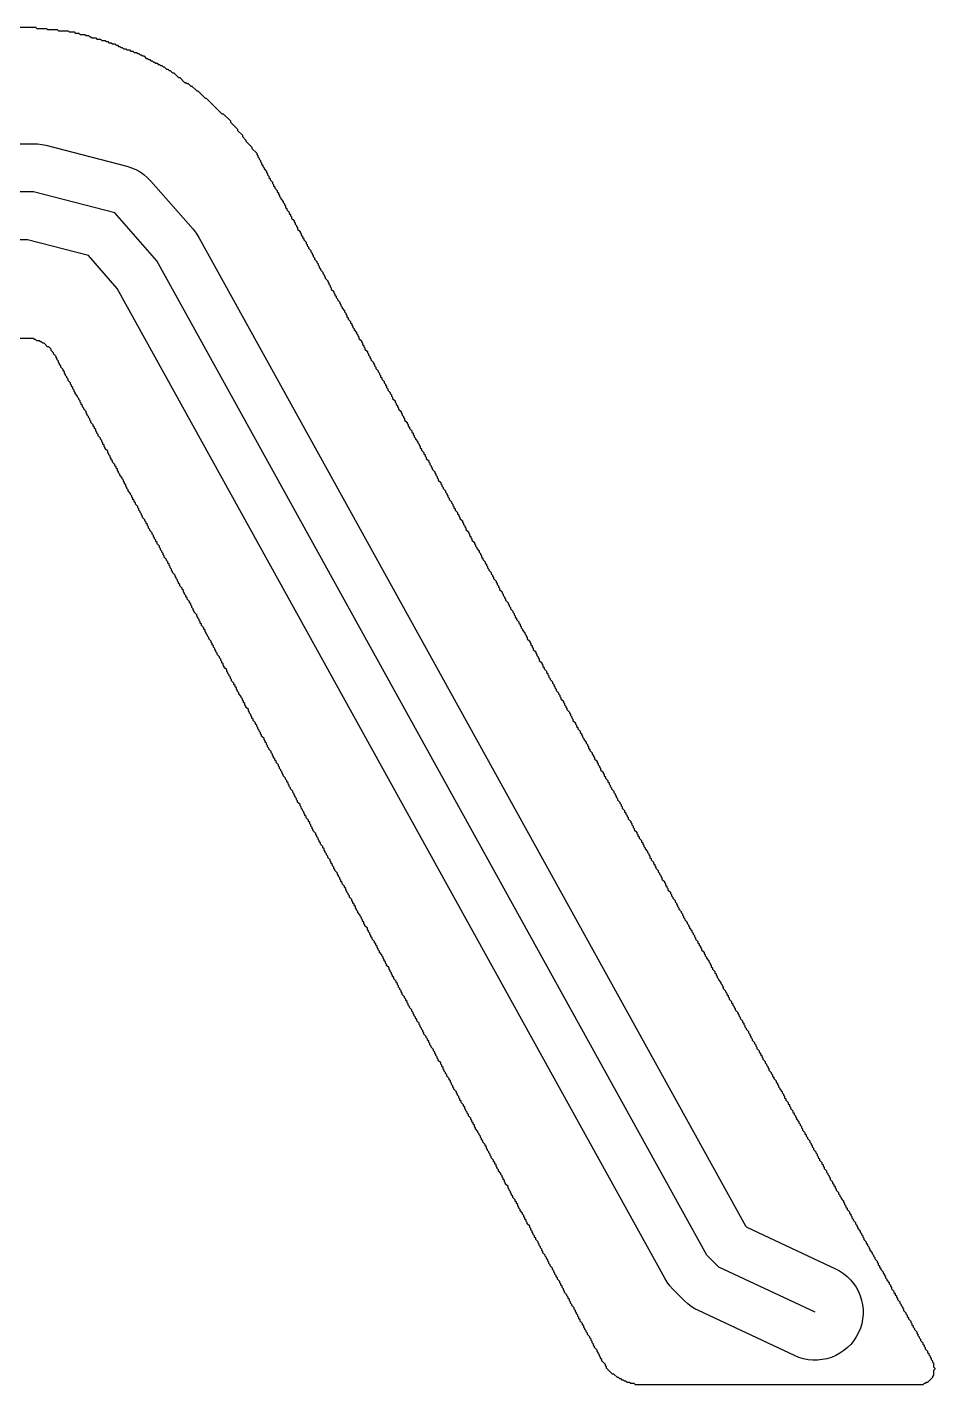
# Model space of a CAD drawing. Header units: millimetres. Extents: x 0 to 1730, y 0 to 225.
# Drawn here: x 638.2 to 713.7, y 56.8 to 169.8 of the extents above; entities that cross this region are included whole.
import ezdxf

# ---------------------------------------------------------------- set-up
doc = ezdxf.new("R2010")
doc.units = ezdxf.units.MM
for name, color, linetype in [('CENTERLINE', 1, 'Continuous'), ('GROOVE_8MM', 3, 'Continuous'), ('OUTLINE', 7, 'Continuous')]:
    doc.layers.add(name, color=color, linetype=linetype)

msp = doc.modelspace()

# ---------------------------------------------------------------- linework, layer by layer
at = {"layer": 'CENTERLINE'}
msp.add_lwpolyline([(703.74, 62.85), (695.74, 66.6), (694.74, 67.6), (648.99, 150.35), (645.49, 154.35), (638.74, 156.1), (636.24, 156.1), (630.99, 154.85), (626.74, 150.35), (581.49, 67.35), (572.49, 63.1)], dxfattribs=at)
at = {"layer": 'GROOVE_8MM'}
msp.add_lwpolyline([(636.24, 160.1), (638.74, 160.1), (639.07, 160.09), (639.41, 160.04), (639.74, 159.97), (646.49, 158.22), (646.87, 158.1), (647.24, 157.95), (647.59, 157.75), (647.91, 157.53), (648.22, 157.27), (648.5, 156.98), (652, 152.98), (652.26, 152.65), (652.49, 152.29), (697.96, 70.03), (698.07, 69.92), (705.43, 66.47), (705.78, 66.29), (706.11, 66.07), (706.41, 65.82), (706.69, 65.55), (706.94, 65.24), (707.16, 64.92), (707.35, 64.57), (707.5, 64.21), (707.61, 63.84), (707.69, 63.45), (707.73, 63.06), (707.73, 62.67), (707.69, 62.28), (707.62, 61.89), (707.51, 61.52), (707.36, 61.15), (707.17, 60.81), (706.96, 60.48), (706.71, 60.17), (706.43, 59.9), (706.13, 59.65), (705.8, 59.43), (705.46, 59.24), (705.1, 59.09), (704.72, 58.97), (704.34, 58.9), (703.95, 58.86), (703.55, 58.85), (703.16, 58.89), (702.78, 58.97), (702.4, 59.08), (702.04, 59.23), (694.04, 62.98), (693.73, 63.14), (693.44, 63.33), (693.16, 63.54), (692.91, 63.77), (692.91, 63.77), (691.91, 64.77), (691.66, 65.05), (691.43, 65.35), (691.23, 65.67), (645.69, 148.04), (643.29, 150.79), (638.23, 152.1), (636.7, 152.1)], dxfattribs=at)
at = {"layer": 'OUTLINE'}
msp.add_lwpolyline([(636.3, 169.8), (638.9, 169.8), (639, 169.7), (639.8, 169.7), (639.8, 169.7), (639.9, 169.6), (640.7, 169.6), (640.8, 169.5), (641.6, 169.5), (641.7, 169.4), (642.1, 169.4), (642.2, 169.3), (642.5, 169.3), (642.6, 169.2), (643, 169.2), (643.1, 169.1), (643.3, 169.1), (643.4, 169), (643.5, 169), (643.6, 168.9), (643.9, 168.9), (644, 168.8), (644.3, 168.8), (644.4, 168.7), (644.7, 168.7), (644.8, 168.6), (644.9, 168.6), (645, 168.5), (645.2, 168.5), (645.3, 168.4), (645.5, 168.4), (645.6, 168.3), (645.7, 168.3), (645.8, 168.2), (645.9, 168.2), (646, 168.1), (646.1, 168.1), (646.2, 168), (646.4, 168), (646.5, 167.9), (646.7, 167.9), (646.8, 167.8), (647, 167.8), (647.1, 167.7), (647.3, 167.7), (647.4, 167.6), (647.5, 167.6), (647.6, 167.5), (647.7, 167.5), (647.8, 167.4), (647.9, 167.4), (648.1, 167.2), (648.2, 167.2), (648.3, 167.1), (648.4, 167.1), (648.5, 167), (648.6, 167), (648.7, 166.9), (648.8, 166.9), (648.9, 166.8), (649, 166.8), (649.1, 166.7), (649.2, 166.7), (649.3, 166.6), (649.4, 166.6), (649.5, 166.5), (649.6, 166.5), (649.8, 166.3), (649.9, 166.3), (650, 166.2), (650.1, 166.2), (650.3, 166), (650.4, 166), (650.8, 165.6), (650.9, 165.6), (651.3, 165.2), (651.4, 165.2), (651.5, 165.1), (651.6, 165.1), (651.8, 164.9), (651.9, 164.9), (652.3, 164.5), (652.4, 164.5), (653, 163.9), (653.1, 163.9), (654.4, 162.6), (654.5, 162.6), (655.1, 162), (655.1, 161.9), (655.7, 161.3), (655.7, 161.2), (656.1, 160.8), (656.1, 160.7), (656.4, 160.4), (656.4, 160.3), (656.9, 159.8), (656.9, 159.7), (657.3, 159.3), (657.3, 159.2), (657.4, 159.1), (657.4, 159), (657.5, 158.9), (657.5, 158.8), (657.6, 158.7), (657.6, 158.6), (657.7, 158.5), (657.7, 158.4), (657.8, 158.3), (657.8, 158.2), (657.9, 158.1), (657.9, 158), (658.1, 157.8), (658.1, 157.7), (658.2, 157.6), (658.2, 157.5), (658.3, 157.4), (658.3, 157.3), (658.4, 157.2), (658.4, 157.1), (658.6, 156.9), (658.6, 156.8), (658.7, 156.7), (658.7, 156.6), (658.8, 156.5), (658.8, 156.4), (659, 156.2), (659, 156.1), (659.1, 156), (659.1, 155.9), (659.2, 155.8), (659.2, 155.7), (659.3, 155.6), (659.3, 155.5), (659.5, 155.3), (659.5, 155.2), (659.6, 155.1), (659.6, 155), (659.7, 154.9), (659.7, 154.8), (659.8, 154.7), (659.8, 154.6), (660, 154.4), (660, 154.3), (660.1, 154.2), (660.1, 154.1), (660.2, 154), (660.2, 153.9), (660.4, 153.7), (660.4, 153.6), (660.5, 153.5), (660.5, 153.4), (660.6, 153.3), (660.6, 153.2), (660.7, 153.1), (660.7, 153), (660.9, 152.8), (660.9, 152.7), (661, 152.6), (661, 152.5), (661.1, 152.4), (661.1, 152.3), (661.2, 152.2), (661.2, 152.1), (661.4, 151.9), (661.4, 151.8), (661.5, 151.7), (661.5, 151.6), (661.6, 151.5), (661.6, 151.4), (661.8, 151.2), (661.8, 151.1), (661.9, 151), (661.9, 150.9), (662, 150.8), (662, 150.7), (662.1, 150.6), (662.1, 150.5), (662.3, 150.3), (662.3, 150.2), (662.4, 150.1), (662.4, 150), (662.5, 149.9), (662.5, 149.8), (662.6, 149.7), (662.6, 149.6), (662.8, 149.4), (662.8, 149.3), (662.9, 149.2), (662.9, 149.1), (663, 149), (663, 148.9), (663.2, 148.7), (663.2, 148.6), (663.3, 148.5), (663.3, 148.4), (663.4, 148.3), (663.4, 148.2), (663.5, 148.1), (663.5, 148), (663.7, 147.8), (663.7, 147.7), (663.8, 147.6), (663.8, 147.5), (663.9, 147.4), (663.9, 147.3), (664, 147.2), (664, 147.1), (664.2, 146.9), (664.2, 146.8), (664.3, 146.7), (664.3, 146.6), (664.4, 146.5), (664.4, 146.4), (664.6, 146.2), (664.6, 146.1), (664.7, 146), (664.7, 145.9), (664.8, 145.8), (664.8, 145.7), (664.9, 145.6), (664.9, 145.5), (665.1, 145.3), (665.1, 145.2), (665.2, 145.1), (665.2, 145), (665.3, 144.9), (665.3, 144.8), (665.4, 144.7), (665.4, 144.6), (665.6, 144.4), (665.6, 144.3), (665.7, 144.2), (665.7, 144.1), (665.8, 144), (665.8, 143.9), (666, 143.7), (666, 143.6), (666.1, 143.5), (666.1, 143.4), (666.2, 143.3), (666.2, 143.2), (666.3, 143.1), (666.3, 143), (666.5, 142.8), (666.5, 142.7), (666.6, 142.6), (666.6, 142.5), (666.7, 142.4), (666.7, 142.3), (666.8, 142.2), (666.8, 142.1), (667, 141.9), (667, 141.8), (667.1, 141.7), (667.1, 141.6), (667.2, 141.5), (667.2, 141.4), (667.4, 141.2), (667.4, 141.1), (667.5, 141), (667.5, 140.9), (667.6, 140.8), (667.6, 140.7), (667.7, 140.6), (667.7, 140.5), (667.9, 140.3), (667.9, 140.2), (668, 140.1), (668, 140), (668.1, 139.9), (668.1, 139.8), (668.2, 139.7), (668.2, 139.6), (668.4, 139.4), (668.4, 139.3), (668.5, 139.2), (668.5, 139.1), (668.6, 139), (668.6, 138.9), (668.8, 138.7), (668.8, 138.6), (668.9, 138.5), (668.9, 138.4), (669, 138.3), (669, 138.2), (669.1, 138.1), (669.1, 138), (669.3, 137.8), (669.3, 137.7), (669.4, 137.6), (669.4, 137.5), (669.5, 137.4), (669.5, 137.3), (669.6, 137.2), (669.6, 137.1), (669.8, 136.9), (669.8, 136.8), (669.9, 136.7), (669.9, 136.6), (670, 136.5), (670, 136.4), (670.2, 136.2), (670.2, 136.1), (670.3, 136), (670.3, 135.9), (670.4, 135.8), (670.4, 135.7), (670.5, 135.6), (670.5, 135.5), (670.7, 135.3), (670.7, 135.2), (670.8, 135.1), (670.8, 135), (670.9, 134.9), (670.9, 134.8), (671, 134.7), (671, 134.6), (671.2, 134.4), (671.2, 134.3), (671.3, 134.2), (671.3, 134.1), (671.4, 134), (671.4, 133.9), (671.6, 133.7), (671.6, 133.6), (671.7, 133.5), (671.7, 133.4), (671.8, 133.3), (671.8, 133.2), (671.9, 133.1), (671.9, 133), (672.1, 132.8), (672.1, 132.7), (672.2, 132.6), (672.2, 132.5), (672.3, 132.4), (672.3, 132.3), (672.4, 132.2), (672.4, 132.1), (672.6, 131.9), (672.6, 131.8), (672.7, 131.7), (672.7, 131.6), (672.8, 131.5), (672.8, 131.4), (673, 131.2), (673, 131.1), (673.1, 131), (673.1, 130.9), (673.2, 130.8), (673.2, 130.7), (673.3, 130.6), (673.3, 130.5), (673.5, 130.3), (673.5, 130.2), (673.6, 130.1), (673.6, 130), (673.7, 129.9), (673.7, 129.8), (673.8, 129.7), (673.8, 129.6), (674, 129.4), (674, 129.3), (674.1, 129.2), (674.1, 129.1), (674.2, 129), (674.2, 128.9), (674.4, 128.7), (674.4, 128.6), (674.5, 128.5), (674.5, 128.4), (674.6, 128.3), (674.6, 128.2), (674.7, 128.1), (674.7, 128), (674.9, 127.8), (674.9, 127.7), (675, 127.6), (675, 127.5), (675.1, 127.4), (675.1, 127.3), (675.2, 127.2), (675.2, 127.1), (675.4, 126.9), (675.4, 126.8), (675.5, 126.7), (675.5, 126.6), (675.6, 126.5), (675.6, 126.4), (675.8, 126.2), (675.8, 126.1), (675.9, 126), (675.9, 125.9), (676, 125.8), (676, 125.7), (676.1, 125.6), (676.1, 125.5), (676.3, 125.3), (676.3, 125.2), (676.4, 125.1), (676.4, 125), (676.5, 124.9), (676.5, 124.8), (676.6, 124.7), (676.6, 124.6), (676.8, 124.4), (676.8, 124.3), (676.9, 124.2), (676.9, 124.1), (677, 124), (677, 123.9), (677.2, 123.7), (677.2, 123.6), (677.3, 123.5), (677.3, 123.4), (677.4, 123.3), (677.4, 123.2), (677.5, 123.1), (677.5, 123), (677.7, 122.8), (677.7, 122.7), (677.8, 122.6), (677.8, 122.5), (677.9, 122.4), (677.9, 122.3), (678, 122.2), (678, 122.1), (678.2, 121.9), (678.2, 121.8), (678.3, 121.7), (678.3, 121.6), (678.4, 121.5), (678.4, 121.4), (678.6, 121.2), (678.6, 121.1), (678.7, 121), (678.7, 120.9), (678.8, 120.8), (678.8, 120.7), (678.9, 120.6), (678.9, 120.5), (679.1, 120.3), (679.1, 120.2), (679.2, 120.1), (679.2, 120), (679.3, 119.9), (679.3, 119.8), (679.4, 119.7), (679.4, 119.6), (679.6, 119.4), (679.6, 119.3), (679.7, 119.2), (679.7, 119.1), (679.8, 119), (679.8, 118.9), (680, 118.7), (680, 118.6), (680.1, 118.5), (680.1, 118.4), (680.2, 118.3), (680.2, 118.2), (680.3, 118.1), (680.3, 118), (680.5, 117.8), (680.5, 117.7), (680.6, 117.6), (680.6, 117.5), (680.7, 117.4), (680.7, 117.3), (680.8, 117.2), (680.8, 117.1), (681, 116.9), (681, 116.8), (681.1, 116.7), (681.1, 116.6), (681.2, 116.5), (681.2, 116.4), (681.4, 116.2), (681.4, 116.1), (681.5, 116), (681.5, 115.9), (681.6, 115.8), (681.6, 115.7), (681.7, 115.6), (681.7, 115.5), (681.9, 115.3), (681.9, 115.2), (682, 115.1), (682, 115), (682.1, 114.9), (682.1, 114.8), (682.2, 114.7), (682.2, 114.6), (682.4, 114.4), (682.4, 114.3), (682.5, 114.2), (682.5, 114.1), (682.6, 114), (682.6, 113.9), (682.8, 113.7), (682.8, 113.6), (682.9, 113.5), (682.9, 113.4), (683, 113.3), (683, 113.2), (683.1, 113.1), (683.1, 113), (683.3, 112.8), (683.3, 112.7), (683.4, 112.6), (683.4, 112.5), (683.5, 112.4), (683.5, 112.3), (683.6, 112.2), (683.6, 112.1), (683.8, 111.9), (683.8, 111.8), (683.9, 111.7), (683.9, 111.6), (684, 111.5), (684, 111.4), (684.2, 111.2), (684.2, 111.1), (684.3, 111), (684.3, 110.9), (684.4, 110.8), (684.4, 110.7), (684.5, 110.6), (684.5, 110.5), (684.7, 110.3), (684.7, 110.2), (684.8, 110.1), (684.8, 110), (684.9, 109.9), (684.9, 109.8), (685, 109.7), (685, 109.6), (685.2, 109.4), (685.2, 109.3), (685.3, 109.2), (685.3, 109.1), (685.4, 109), (685.4, 108.9), (685.6, 108.7), (685.6, 108.6), (685.7, 108.5), (685.7, 108.4), (685.8, 108.3), (685.8, 108.2), (685.9, 108.1), (685.9, 108), (686.1, 107.8), (686.1, 107.7), (686.2, 107.6), (686.2, 107.5), (686.3, 107.4), (686.3, 107.3), (686.5, 107.1), (686.5, 107), (686.6, 106.9), (686.6, 106.8), (686.7, 106.7), (686.7, 106.6), (686.8, 106.5), (686.8, 106.4), (687, 106.2), (687, 106.1), (687.1, 106), (687.1, 105.9), (687.2, 105.8), (687.2, 105.7), (687.3, 105.6), (687.3, 105.5), (687.5, 105.3), (687.5, 105.2), (687.6, 105.1), (687.6, 105), (687.7, 104.9), (687.7, 104.8), (687.9, 104.6), (687.9, 104.5), (688, 104.4), (688, 104.3), (688.1, 104.2), (688.1, 104.1), (688.2, 104), (688.2, 103.9), (688.4, 103.7), (688.4, 103.6), (688.5, 103.5), (688.5, 103.4), (688.6, 103.3), (688.6, 103.2), (688.7, 103.1), (688.7, 103), (688.9, 102.8), (688.9, 102.7), (689, 102.6), (689, 102.5), (689.1, 102.4), (689.1, 102.3), (689.3, 102.1), (689.3, 102), (689.4, 101.9), (689.4, 101.8), (689.5, 101.7), (689.5, 101.6), (689.6, 101.5), (689.6, 101.4), (689.8, 101.2), (689.8, 101.1), (689.9, 101), (689.9, 100.9), (690, 100.8), (690, 100.7), (690.1, 100.6), (690.1, 100.5), (690.3, 100.3), (690.3, 100.2), (690.4, 100.1), (690.4, 100), (690.5, 99.9), (690.5, 99.8), (690.7, 99.6), (690.7, 99.5), (690.8, 99.4), (690.8, 99.3), (690.9, 99.2), (690.9, 99.1), (691, 99), (691, 98.9), (691.2, 98.7), (691.2, 98.6), (691.3, 98.5), (691.3, 98.4), (691.4, 98.3), (691.4, 98.2), (691.5, 98.1), (691.5, 98), (691.7, 97.8), (691.7, 97.7), (691.8, 97.6), (691.8, 97.5), (691.9, 97.4), (691.9, 97.3), (692.1, 97.1), (692.1, 97), (692.2, 96.9), (692.2, 96.8), (692.3, 96.7), (692.3, 96.6), (692.4, 96.5), (692.4, 96.4), (692.6, 96.2), (692.6, 96.1), (692.7, 96), (692.7, 95.9), (692.8, 95.8), (692.8, 95.7), (692.9, 95.6), (692.9, 95.5), (693.1, 95.3), (693.1, 95.2), (693.2, 95.1), (693.2, 95), (693.3, 94.9), (693.3, 94.8), (693.5, 94.6), (693.5, 94.5), (693.6, 94.4), (693.6, 94.3), (693.7, 94.2), (693.7, 94.1), (693.8, 94), (693.8, 93.9), (694, 93.7), (694, 93.6), (694.1, 93.5), (694.1, 93.4), (694.2, 93.3), (694.2, 93.2), (694.3, 93.1), (694.3, 93), (694.5, 92.8), (694.5, 92.7), (694.6, 92.6), (694.6, 92.5), (694.7, 92.4), (694.7, 92.3), (694.9, 92.1), (694.9, 92), (695, 91.9), (695, 91.8), (695.1, 91.7), (695.1, 91.6), (695.2, 91.5), (695.2, 91.4), (695.4, 91.2), (695.4, 91.1), (695.5, 91), (695.5, 90.9), (695.6, 90.8), (695.6, 90.7), (695.7, 90.6), (695.7, 90.5), (695.9, 90.3), (695.9, 90.2), (696, 90.1), (696, 90), (696.1, 89.9), (696.1, 89.8), (696.3, 89.6), (696.3, 89.5), (696.4, 89.4), (696.4, 89.3), (696.5, 89.2), (696.5, 89.1), (696.6, 89), (696.6, 88.9), (696.8, 88.7), (696.8, 88.6), (696.9, 88.5), (696.9, 88.4), (697, 88.3), (697, 88.2), (697.1, 88.1), (697.1, 88), (697.3, 87.8), (697.3, 87.7), (697.4, 87.6), (697.4, 87.5), (697.5, 87.4), (697.5, 87.3), (697.7, 87.1), (697.7, 87), (697.8, 86.9), (697.8, 86.8), (697.9, 86.7), (697.9, 86.6), (698, 86.5), (698, 86.4), (698.2, 86.2), (698.2, 86.1), (698.3, 86), (698.3, 85.9), (698.4, 85.8), (698.4, 85.7), (698.5, 85.6), (698.5, 85.5), (698.7, 85.3), (698.7, 85.2), (698.8, 85.1), (698.8, 85), (698.9, 84.9), (698.9, 84.8), (699.1, 84.6), (699.1, 84.5), (699.2, 84.4), (699.2, 84.3), (699.3, 84.2), (699.3, 84.1), (699.4, 84), (699.4, 83.9), (699.6, 83.7), (699.6, 83.6), (699.7, 83.5), (699.7, 83.4), (699.8, 83.3), (699.8, 83.2), (699.9, 83.1), (699.9, 83), (700.1, 82.8), (700.1, 82.7), (700.2, 82.6), (700.2, 82.5), (700.3, 82.4), (700.3, 82.3), (700.5, 82.1), (700.5, 82), (700.6, 81.9), (700.6, 81.8), (700.7, 81.7), (700.7, 81.6), (700.8, 81.5), (700.8, 81.4), (701, 81.2), (701, 81.1), (701.1, 81), (701.1, 80.9), (701.2, 80.8), (701.2, 80.7), (701.3, 80.6), (701.3, 80.5), (701.5, 80.3), (701.5, 80.2), (701.6, 80.1), (701.6, 80), (701.7, 79.9), (701.7, 79.8), (701.9, 79.6), (701.9, 79.5), (702, 79.4), (702, 79.3), (702.1, 79.2), (702.1, 79.1), (702.2, 79), (702.2, 78.9), (702.4, 78.7), (702.4, 78.6), (702.5, 78.5), (702.5, 78.4), (702.6, 78.3), (702.6, 78.2), (702.7, 78.1), (702.7, 78), (702.9, 77.8), (702.9, 77.7), (703, 77.6), (703, 77.5), (703.1, 77.4), (703.1, 77.3), (703.3, 77.1), (703.3, 77), (703.4, 76.9), (703.4, 76.8), (703.5, 76.7), (703.5, 76.6), (703.6, 76.5), (703.6, 76.4), (703.8, 76.2), (703.8, 76.1), (703.9, 76), (703.9, 75.9), (704, 75.8), (704, 75.7), (704.1, 75.6), (704.1, 75.5), (704.3, 75.3), (704.3, 75.2), (704.4, 75.1), (704.4, 75), (704.5, 74.9), (704.5, 74.8), (704.7, 74.6), (704.7, 74.5), (704.8, 74.4), (704.8, 74.3), (704.9, 74.2), (704.9, 74.1), (705, 74), (705, 73.9), (705.2, 73.7), (705.2, 73.6), (705.3, 73.5), (705.3, 73.4), (705.4, 73.3), (705.4, 73.2), (705.5, 73.1), (705.5, 73), (705.7, 72.8), (705.7, 72.7), (705.8, 72.6), (705.8, 72.5), (705.9, 72.4), (705.9, 72.3), (706.1, 72.1), (706.1, 72), (706.2, 71.9), (706.2, 71.8), (706.3, 71.7), (706.3, 71.6), (706.4, 71.5), (706.4, 71.4), (706.6, 71.2), (706.6, 71.1), (706.7, 71), (706.7, 70.9), (706.8, 70.8), (706.8, 70.7), (706.9, 70.6), (706.9, 70.5), (707.1, 70.3), (707.1, 70.2), (707.2, 70.1), (707.2, 70), (707.3, 69.9), (707.3, 69.8), (707.5, 69.6), (707.5, 69.5), (707.6, 69.4), (707.6, 69.3), (707.7, 69.2), (707.7, 69.1), (707.8, 69), (707.8, 68.9), (708, 68.7), (708, 68.6), (708.1, 68.5), (708.1, 68.4), (708.2, 68.3), (708.2, 68.2), (708.3, 68.1), (708.3, 68), (708.5, 67.8), (708.5, 67.7), (708.6, 67.6), (708.6, 67.5), (708.7, 67.4), (708.7, 67.3), (708.9, 67.1), (708.9, 67), (709, 66.9), (709, 66.8), (709.1, 66.7), (709.1, 66.6), (709.2, 66.5), (709.2, 66.4), (709.4, 66.2), (709.4, 66.1), (709.5, 66), (709.5, 65.9), (709.6, 65.8), (709.6, 65.7), (709.7, 65.6), (709.7, 65.5), (709.9, 65.3), (709.9, 65.2), (710, 65.1), (710, 65), (710.1, 64.9), (710.1, 64.8), (710.3, 64.6), (710.3, 64.5), (710.4, 64.4), (710.4, 64.3), (710.5, 64.2), (710.5, 64.1), (710.6, 64), (710.6, 63.9), (710.8, 63.7), (710.8, 63.6), (710.9, 63.5), (710.9, 63.4), (711, 63.3), (711, 63.2), (711.1, 63.1), (711.1, 63), (711.3, 62.8), (711.3, 62.7), (711.4, 62.6), (711.4, 62.5), (711.5, 62.4), (711.5, 62.3), (711.7, 62.1), (711.7, 62), (711.8, 61.9), (711.8, 61.8), (711.9, 61.7), (711.9, 61.6), (712, 61.5), (712, 61.4), (712.2, 61.2), (712.2, 61.1), (712.3, 61), (712.3, 60.9), (712.4, 60.8), (712.4, 60.7), (712.5, 60.6), (712.5, 60.5), (712.7, 60.3), (712.7, 60.2), (712.8, 60.1), (712.8, 60), (712.9, 59.9), (712.9, 59.8), (713.1, 59.6), (713.1, 59.5), (713.2, 59.4), (713.2, 59.3), (713.3, 59.2), (713.3, 59.1), (713.4, 59), (713.4, 58.9), (713.5, 58.8), (713.5, 58.7), (713.6, 58.6), (713.6, 58.3), (713.7, 58.2), (713.7, 58.1), (713.6, 58), (713.6, 57.6), (713.5, 57.5), (713.5, 57.4), (713.1, 57), (713, 57), (712.9, 56.9), (712.8, 56.9), (712.7, 56.8), (688.8, 56.8), (688.7, 56.9), (688.4, 56.9), (688.3, 57), (688.1, 57), (688, 57.1), (687.9, 57.1), (687.8, 57.2), (687.7, 57.2), (687.6, 57.3), (687.5, 57.3), (687.4, 57.4), (687.3, 57.4), (687, 57.7), (686.9, 57.7), (686.4, 58.2), (686.4, 58.3), (686.3, 58.4), (686.3, 58.5), (686, 58.8), (686, 58.9), (685.9, 59), (685.9, 59.1), (685.8, 59.2), (685.8, 59.3), (685.7, 59.4), (685.7, 59.5), (685.6, 59.6), (685.6, 59.7), (685.4, 59.9), (685.4, 60), (685.3, 60.1), (685.3, 60.2), (685.2, 60.3), (685.2, 60.4), (685.1, 60.5), (685.1, 60.6), (685, 60.7), (685, 60.8), (684.8, 61), (684.8, 61.1), (684.7, 61.2), (684.7, 61.3), (684.6, 61.4), (684.6, 61.5), (684.5, 61.6), (684.5, 61.7), (684.4, 61.8), (684.4, 61.9), (684.2, 62.1), (684.2, 62.2), (684.1, 62.3), (684.1, 62.4), (684, 62.5), (684, 62.6), (683.9, 62.7), (683.9, 62.8), (683.8, 62.9), (683.8, 63), (683.7, 63.1), (683.7, 63.2), (683.5, 63.4), (683.5, 63.5), (683.4, 63.6), (683.4, 63.7), (683.3, 63.8), (683.3, 63.9), (683.2, 64), (683.2, 64.1), (683.1, 64.2), (683.1, 64.3), (682.9, 64.5), (682.9, 64.6), (682.8, 64.7), (682.8, 64.8), (682.7, 64.9), (682.7, 65), (682.6, 65.1), (682.6, 65.2), (682.5, 65.3), (682.5, 65.4), (682.3, 65.6), (682.3, 65.7), (682.2, 65.8), (682.2, 65.9), (682.1, 66), (682.1, 66.1), (682, 66.2), (682, 66.3), (681.9, 66.4), (681.9, 66.5), (681.7, 66.7), (681.7, 66.8), (681.6, 66.9), (681.6, 67), (681.5, 67.1), (681.5, 67.2), (681.4, 67.3), (681.4, 67.4), (681.3, 67.5), (681.3, 67.6), (681.1, 67.8), (681.1, 67.9), (681, 68), (681, 68.1), (680.9, 68.2), (680.9, 68.3), (680.8, 68.4), (680.8, 68.5), (680.7, 68.6), (680.7, 68.7), (680.5, 68.9), (680.5, 69), (680.4, 69.1), (680.4, 69.2), (680.3, 69.3), (680.3, 69.4), (680.2, 69.5), (680.2, 69.6), (680.1, 69.7), (680.1, 69.8), (680, 69.9), (680, 70), (679.8, 70.2), (679.8, 70.3), (679.7, 70.4), (679.7, 70.5), (679.6, 70.6), (679.6, 70.7), (679.5, 70.8), (679.5, 70.9), (679.4, 71), (679.4, 71.1), (679.2, 71.3), (679.2, 71.4), (679.1, 71.5), (679.1, 71.6), (679, 71.7), (679, 71.8), (678.9, 71.9), (678.9, 72), (678.8, 72.1), (678.8, 72.2), (678.6, 72.4), (678.6, 72.5), (678.5, 72.6), (678.5, 72.7), (678.4, 72.8), (678.4, 72.9), (678.3, 73), (678.3, 73.1), (678.2, 73.2), (678.2, 73.3), (678, 73.5), (678, 73.6), (677.9, 73.7), (677.9, 73.8), (677.8, 73.9), (677.8, 74), (677.7, 74.1), (677.7, 74.2), (677.6, 74.3), (677.6, 74.4), (677.4, 74.6), (677.4, 74.7), (677.3, 74.8), (677.3, 74.9), (677.2, 75), (677.2, 75.1), (677.1, 75.2), (677.1, 75.3), (677, 75.4), (677, 75.5), (676.8, 75.7), (676.8, 75.8), (676.7, 75.9), (676.7, 76), (676.6, 76.1), (676.6, 76.2), (676.5, 76.3), (676.5, 76.4), (676.4, 76.5), (676.4, 76.6), (676.3, 76.7), (676.3, 76.8), (676.1, 77), (676.1, 77.1), (676, 77.2), (676, 77.3), (675.9, 77.4), (675.9, 77.5), (675.8, 77.6), (675.8, 77.7), (675.7, 77.8), (675.7, 77.9), (675.5, 78.1), (675.5, 78.2), (675.4, 78.3), (675.4, 78.4), (675.3, 78.5), (675.3, 78.6), (675.2, 78.7), (675.2, 78.8), (675.1, 78.9), (675.1, 79), (674.9, 79.2), (674.9, 79.3), (674.8, 79.4), (674.8, 79.5), (674.7, 79.6), (674.7, 79.7), (674.6, 79.8), (674.6, 79.9), (674.5, 80), (674.5, 80.1), (674.3, 80.3), (674.3, 80.4), (674.2, 80.5), (674.2, 80.6), (674.1, 80.7), (674.1, 80.8), (674, 80.9), (674, 81), (673.9, 81.1), (673.9, 81.2), (673.7, 81.4), (673.7, 81.5), (673.6, 81.6), (673.6, 81.7), (673.5, 81.8), (673.5, 81.9), (673.4, 82), (673.4, 82.1), (673.3, 82.2), (673.3, 82.3), (673.1, 82.5), (673.1, 82.6), (673, 82.7), (673, 82.8), (672.9, 82.9), (672.9, 83), (672.8, 83.1), (672.8, 83.2), (672.7, 83.3), (672.7, 83.4), (672.6, 83.5), (672.6, 83.6), (672.4, 83.8), (672.4, 83.9), (672.3, 84), (672.3, 84.1), (672.2, 84.2), (672.2, 84.3), (672.1, 84.4), (672.1, 84.5), (672, 84.6), (672, 84.7), (671.8, 84.9), (671.8, 85), (671.7, 85.1), (671.7, 85.2), (671.6, 85.3), (671.6, 85.4), (671.5, 85.5), (671.5, 85.6), (671.4, 85.7), (671.4, 85.8), (671.2, 86), (671.2, 86.1), (671.1, 86.2), (671.1, 86.3), (671, 86.4), (671, 86.5), (670.9, 86.6), (670.9, 86.7), (670.8, 86.8), (670.8, 86.9), (670.6, 87.1), (670.6, 87.2), (670.5, 87.3), (670.5, 87.4), (670.4, 87.5), (670.4, 87.6), (670.3, 87.7), (670.3, 87.8), (670.2, 87.9), (670.2, 88), (670, 88.2), (670, 88.3), (669.9, 88.4), (669.9, 88.5), (669.8, 88.6), (669.8, 88.7), (669.7, 88.8), (669.7, 88.9), (669.6, 89), (669.6, 89.1), (669.4, 89.3), (669.4, 89.4), (669.3, 89.5), (669.3, 89.6), (669.2, 89.7), (669.2, 89.8), (669.1, 89.9), (669.1, 90), (669, 90.1), (669, 90.2), (668.9, 90.3), (668.9, 90.4), (668.7, 90.6), (668.7, 90.7), (668.6, 90.8), (668.6, 90.9), (668.5, 91), (668.5, 91.1), (668.4, 91.2), (668.4, 91.3), (668.3, 91.4), (668.3, 91.5), (668.1, 91.7), (668.1, 91.8), (668, 91.9), (668, 92), (667.9, 92.1), (667.9, 92.2), (667.8, 92.3), (667.8, 92.4), (667.7, 92.5), (667.7, 92.6), (667.5, 92.8), (667.5, 92.9), (667.4, 93), (667.4, 93.1), (667.3, 93.2), (667.3, 93.3), (667.2, 93.4), (667.2, 93.5), (667.1, 93.6), (667.1, 93.7), (666.9, 93.9), (666.9, 94), (666.8, 94.1), (666.8, 94.2), (666.7, 94.3), (666.7, 94.4), (666.6, 94.5), (666.6, 94.6), (666.5, 94.7), (666.5, 94.8), (666.3, 95), (666.3, 95.1), (666.2, 95.2), (666.2, 95.3), (666.1, 95.4), (666.1, 95.5), (666, 95.6), (666, 95.7), (665.9, 95.8), (665.9, 95.9), (665.7, 96.1), (665.7, 96.2), (665.6, 96.3), (665.6, 96.4), (665.5, 96.5), (665.5, 96.6), (665.4, 96.7), (665.4, 96.8), (665.3, 96.9), (665.3, 97), (665.2, 97.1), (665.2, 97.2), (665, 97.4), (665, 97.5), (664.9, 97.6), (664.9, 97.7), (664.8, 97.8), (664.8, 97.9), (664.7, 98), (664.7, 98.1), (664.6, 98.2), (664.6, 98.3), (664.4, 98.5), (664.4, 98.6), (664.3, 98.7), (664.3, 98.8), (664.2, 98.9), (664.2, 99), (664.1, 99.1), (664.1, 99.2), (664, 99.3), (664, 99.4), (663.8, 99.6), (663.8, 99.7), (663.7, 99.8), (663.7, 99.9), (663.6, 100), (663.6, 100.1), (663.5, 100.2), (663.5, 100.3), (663.4, 100.4), (663.4, 100.5), (663.2, 100.7), (663.2, 100.8), (663.1, 100.9), (663.1, 101), (663, 101.1), (663, 101.2), (662.9, 101.3), (662.9, 101.4), (662.8, 101.5), (662.8, 101.6), (662.6, 101.8), (662.6, 101.9), (662.5, 102), (662.5, 102.1), (662.4, 102.2), (662.4, 102.3), (662.3, 102.4), (662.3, 102.5), (662.2, 102.6), (662.2, 102.7), (662, 102.9), (662, 103), (661.9, 103.1), (661.9, 103.2), (661.8, 103.3), (661.8, 103.4), (661.7, 103.5), (661.7, 103.6), (661.6, 103.7), (661.6, 103.8), (661.4, 104), (661.4, 104.1), (661.3, 104.2), (661.3, 104.3), (661.2, 104.4), (661.2, 104.5), (661.1, 104.6), (661.1, 104.7), (661, 104.8), (661, 104.9), (660.9, 105), (660.9, 105.1), (660.7, 105.3), (660.7, 105.4), (660.6, 105.5), (660.6, 105.6), (660.5, 105.7), (660.5, 105.8), (660.4, 105.9), (660.4, 106), (660.3, 106.1), (660.3, 106.2), (660.1, 106.4), (660.1, 106.5), (660, 106.6), (660, 106.7), (659.9, 106.8), (659.9, 106.9), (659.8, 107), (659.8, 107.1), (659.7, 107.2), (659.7, 107.3), (659.5, 107.5), (659.5, 107.6), (659.4, 107.7), (659.4, 107.8), (659.3, 107.9), (659.3, 108), (659.2, 108.1), (659.2, 108.2), (659.1, 108.3), (659.1, 108.4), (658.9, 108.6), (658.9, 108.7), (658.8, 108.8), (658.8, 108.9), (658.7, 109), (658.7, 109.1), (658.6, 109.2), (658.6, 109.3), (658.5, 109.4), (658.5, 109.5), (658.3, 109.7), (658.3, 109.8), (658.2, 109.9), (658.2, 110), (658.1, 110.1), (658.1, 110.2), (658, 110.3), (658, 110.4), (657.9, 110.5), (657.9, 110.6), (657.7, 110.8), (657.7, 110.9), (657.6, 111), (657.6, 111.1), (657.5, 111.2), (657.5, 111.3), (657.4, 111.4), (657.4, 111.5), (657.3, 111.6), (657.3, 111.7), (657.2, 111.8), (657.2, 111.9), (657, 112.1), (657, 112.2), (656.9, 112.3), (656.9, 112.4), (656.8, 112.5), (656.8, 112.6), (656.7, 112.7), (656.7, 112.8), (656.6, 112.9), (656.6, 113), (656.4, 113.2), (656.4, 113.3), (656.3, 113.4), (656.3, 113.5), (656.2, 113.6), (656.2, 113.7), (656.1, 113.8), (656.1, 113.9), (656, 114), (656, 114.1), (655.8, 114.3), (655.8, 114.4), (655.7, 114.5), (655.7, 114.6), (655.6, 114.7), (655.6, 114.8), (655.5, 114.9), (655.5, 115), (655.4, 115.1), (655.4, 115.2), (655.2, 115.4), (655.2, 115.5), (655.1, 115.6), (655.1, 115.7), (655, 115.8), (655, 115.9), (654.9, 116), (654.9, 116.1), (654.8, 116.2), (654.8, 116.3), (654.6, 116.5), (654.6, 116.6), (654.5, 116.7), (654.5, 116.8), (654.4, 116.9), (654.4, 117), (654.3, 117.1), (654.3, 117.2), (654.2, 117.3), (654.2, 117.4), (654, 117.6), (654, 117.7), (653.9, 117.8), (653.9, 117.9), (653.8, 118), (653.8, 118.1), (653.7, 118.2), (653.7, 118.3), (653.6, 118.4), (653.6, 118.5), (653.5, 118.6), (653.5, 118.7), (653.3, 118.9), (653.3, 119), (653.2, 119.1), (653.2, 119.2), (653.1, 119.3), (653.1, 119.4), (653, 119.5), (653, 119.6), (652.9, 119.7), (652.9, 119.8), (652.7, 120), (652.7, 120.1), (652.6, 120.2), (652.6, 120.3), (652.5, 120.4), (652.5, 120.5), (652.4, 120.6), (652.4, 120.7), (652.3, 120.8), (652.3, 120.9), (652.1, 121.1), (652.1, 121.2), (652, 121.3), (652, 121.4), (651.9, 121.5), (651.9, 121.6), (651.8, 121.7), (651.8, 121.8), (651.7, 121.9), (651.7, 122), (651.5, 122.2), (651.5, 122.3), (651.4, 122.4), (651.4, 122.5), (651.3, 122.6), (651.3, 122.7), (651.2, 122.8), (651.2, 122.9), (651.1, 123), (651.1, 123.1), (650.9, 123.3), (650.9, 123.4), (650.8, 123.5), (650.8, 123.6), (650.7, 123.7), (650.7, 123.8), (650.6, 123.9), (650.6, 124), (650.5, 124.1), (650.5, 124.2), (650.3, 124.4), (650.3, 124.5), (650.2, 124.6), (650.2, 124.7), (650.1, 124.8), (650.1, 124.9), (650, 125), (650, 125.1), (649.9, 125.2), (649.9, 125.3), (649.8, 125.4), (649.8, 125.5), (649.6, 125.7), (649.6, 125.8), (649.5, 125.9), (649.5, 126), (649.4, 126.1), (649.4, 126.2), (649.3, 126.3), (649.3, 126.4), (649.2, 126.5), (649.2, 126.6), (649, 126.8), (649, 126.9), (648.9, 127), (648.9, 127.1), (648.8, 127.2), (648.8, 127.3), (648.7, 127.4), (648.7, 127.5), (648.6, 127.6), (648.6, 127.7), (648.4, 127.9), (648.4, 128), (648.3, 128.1), (648.3, 128.2), (648.2, 128.3), (648.2, 128.4), (648.1, 128.5), (648.1, 128.6), (648, 128.7), (648, 128.8), (647.8, 129), (647.8, 129.1), (647.7, 129.2), (647.7, 129.3), (647.6, 129.4), (647.6, 129.5), (647.5, 129.6), (647.5, 129.7), (647.4, 129.8), (647.4, 129.9), (647.2, 130.1), (647.2, 130.2), (647.1, 130.3), (647.1, 130.4), (647, 130.5), (647, 130.6), (646.9, 130.7), (646.9, 130.8), (646.8, 130.9), (646.8, 131), (646.6, 131.2), (646.6, 131.3), (646.5, 131.4), (646.5, 131.5), (646.4, 131.6), (646.4, 131.7), (646.3, 131.8), (646.3, 131.9), (646.2, 132), (646.2, 132.1), (646.1, 132.2), (646.1, 132.3), (645.9, 132.5), (645.9, 132.6), (645.8, 132.7), (645.8, 132.8), (645.7, 132.9), (645.7, 133), (645.6, 133.1), (645.6, 133.2), (645.5, 133.3), (645.5, 133.4), (645.3, 133.6), (645.3, 133.7), (645.2, 133.8), (645.2, 133.9), (645.1, 134), (645.1, 134.1), (645, 134.2), (645, 134.3), (644.9, 134.4), (644.9, 134.5), (644.7, 134.7), (644.7, 134.8), (644.6, 134.9), (644.6, 135), (644.5, 135.1), (644.5, 135.2), (644.4, 135.3), (644.4, 135.4), (644.3, 135.5), (644.3, 135.6), (644.1, 135.8), (644.1, 135.9), (644, 136), (644, 136.1), (643.9, 136.2), (643.9, 136.3), (643.8, 136.4), (643.8, 136.5), (643.7, 136.6), (643.7, 136.7), (643.5, 136.9), (643.5, 137), (643.4, 137.1), (643.4, 137.2), (643.3, 137.3), (643.3, 137.4), (643.2, 137.5), (643.2, 137.6), (643.1, 137.7), (643.1, 137.8), (642.9, 138), (642.9, 138.1), (642.8, 138.2), (642.8, 138.3), (642.7, 138.4), (642.7, 138.5), (642.6, 138.6), (642.6, 138.7), (642.5, 138.8), (642.5, 138.9), (642.4, 139), (642.4, 139.1), (642.2, 139.3), (642.2, 139.4), (642.1, 139.5), (642.1, 139.6), (642, 139.7), (642, 139.8), (641.9, 139.9), (641.9, 140), (641.8, 140.1), (641.8, 140.2), (641.6, 140.4), (641.6, 140.5), (641.5, 140.6), (641.5, 140.7), (641.4, 140.8), (641.4, 140.9), (641.3, 141), (641.3, 141.1), (641.2, 141.2), (641.2, 141.3), (641, 141.5), (641, 141.6), (640.9, 141.7), (640.9, 141.8), (640.8, 141.9), (640.8, 142), (640.7, 142.1), (640.7, 142.2), (640.6, 142.3), (640.6, 142.4), (640.4, 142.6), (640.4, 142.7), (640.2, 142.9), (640.2, 143), (640, 143.2), (639.9, 143.2), (639.6, 143.5), (639.5, 143.5), (639.4, 143.6), (639.3, 143.6), (639.2, 143.7), (639, 143.7), (638.9, 143.8), (638.8, 143.8), (638.7, 143.9), (637.6, 143.9)], dxfattribs=at)

doc.saveas('drawing.dxf')
